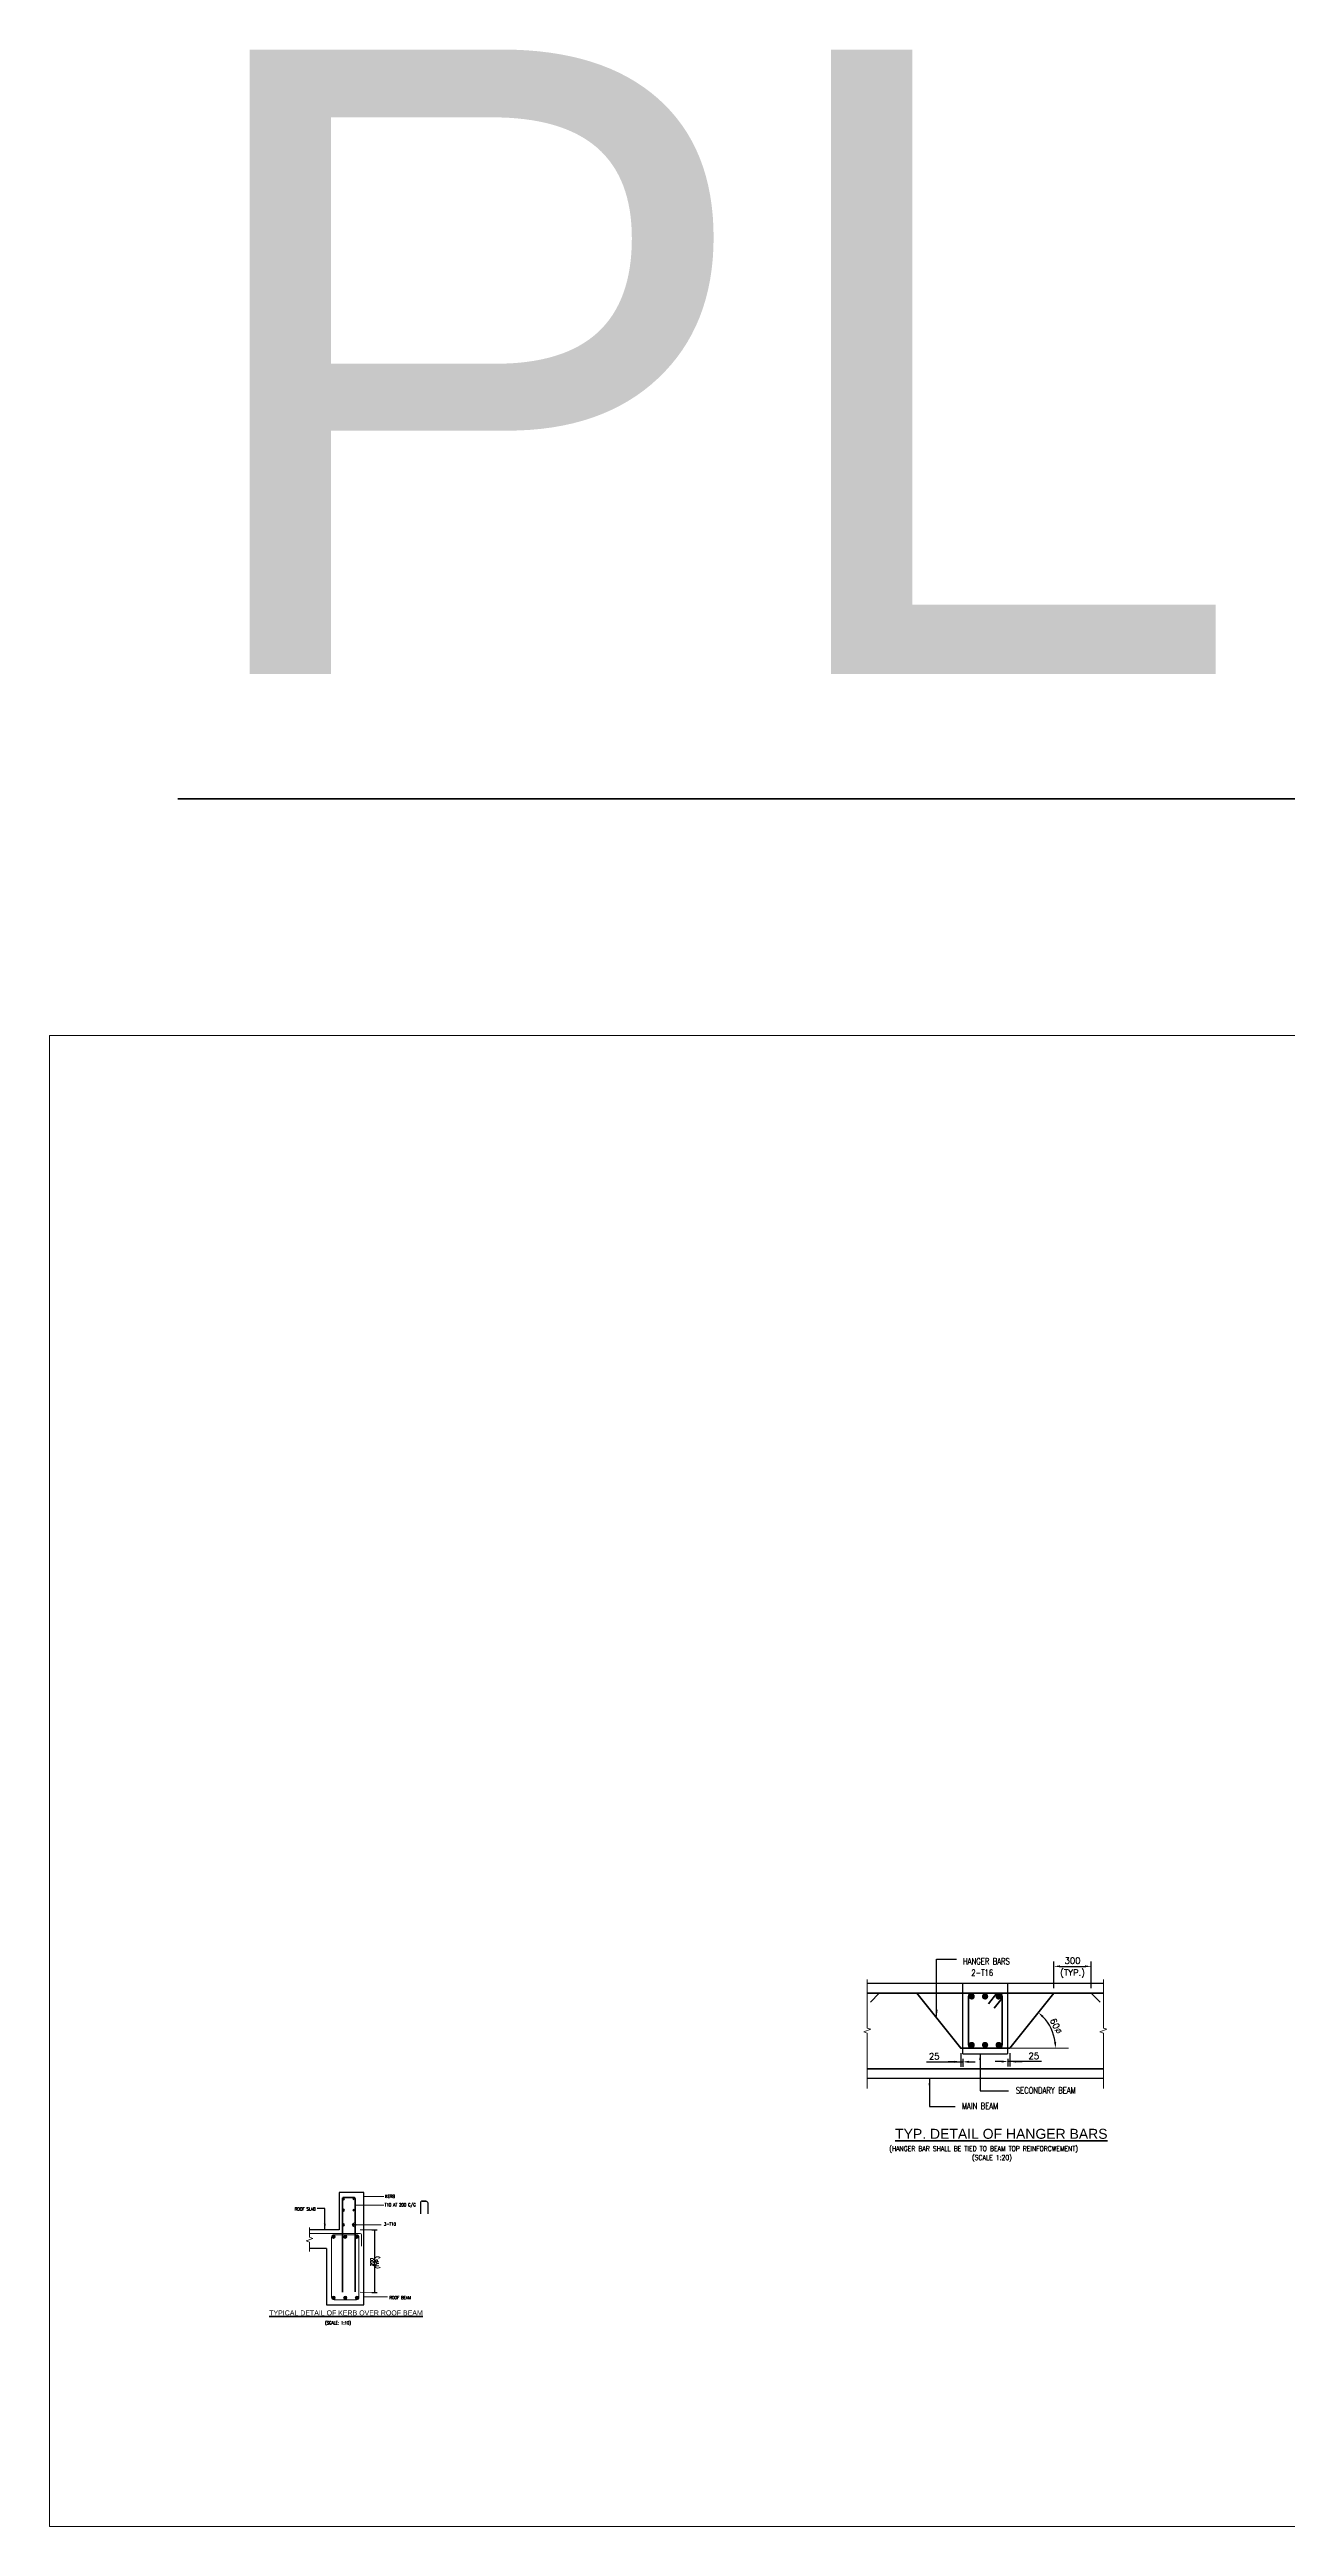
# Model space of a CAD drawing. Header units: millimetres. Extents: x 187381 to 885080, y 3378 to 168095.
# Drawn here: x 406433 to 416348, y 3378 to 23212 of the extents above; entities that cross this region are included whole.
import ezdxf
from ezdxf.enums import TextEntityAlignment as Align
from ezdxf.lldxf.tags import DXFTag

# ---------------------------------------------------------------- set-up
doc = ezdxf.new("R2010")
doc.units = ezdxf.units.MM
doc.header["$LTSCALE"] = 15
doc.linetypes.add('HIDDEN', pattern=[0.375, 0.25, -0.125])
for name, color, linetype in [('3C', 4, 'Continuous'), ('S-ANNO-TEXT-T250', 3, 'Continuous'), ('S-CON2', 1, 'Continuous'), ('SS-ANNO-DIMS', 1, 'Continuous'), ('WALL', 9, 'Continuous')]:
    doc.layers.add(name, color=color, linetype=linetype)
for name, color, linetype, lineweight in [('S-ANNO-TEXT-T400', 4, 'Continuous', 40), ('S-BEAM-CON4', 4, 'Continuous', 40), ('S-COLS-PATT-OVER', 252, 'Continuous', 5), ('S-GRID-DIMS', 9, 'Continuous', 18), ('S-PLAN-CON2', 1, 'Continuous', 20), ('S-SECT-CON2', 1, 'Continuous', 20), ('S-SECT-CON4', 4, 'Continuous', 40), ('S_DIM', 1, 'Continuous', 20), ('S_EXISTING', 11, 'PHANTOM', 5)]:
    doc.layers.add(name, color=color, linetype=linetype, lineweight=lineweight)
doc.styles.add('ARIAL', font='arial.ttf')
doc.styles.add('Romans', font='romans.shx')
tags = doc.linetypes.add('PHANTOM', pattern=[2.5, 1.25, -0.25, 0.25, -0.25, 0.25, -0.25]).pattern_tags.tags
tags[14:15] = [DXFTag(74, 4), DXFTag(75, 0), DXFTag(340, '0'), DXFTag(46, 1.0), DXFTag(50, 0.0), DXFTag(44, 0.0), DXFTag(45, 0.0)]
tags[12:13] = [DXFTag(74, 4), DXFTag(75, 0), DXFTag(340, '0'), DXFTag(46, 1.0), DXFTag(50, 0.0), DXFTag(44, 0.0), DXFTag(45, 0.0)]
tags[10:11] = [DXFTag(74, 4), DXFTag(75, 0), DXFTag(340, '0'), DXFTag(46, 1.0), DXFTag(50, 0.0), DXFTag(44, 0.0), DXFTag(45, 0.0)]
tags[8:9] = [DXFTag(74, 4), DXFTag(75, 0), DXFTag(340, '0'), DXFTag(46, 1.0), DXFTag(50, 0.0), DXFTag(44, 0.0), DXFTag(45, 0.0)]
tags[6:7] = [DXFTag(74, 4), DXFTag(75, 0), DXFTag(340, '0'), DXFTag(46, 1.0), DXFTag(50, 0.0), DXFTag(44, 0.0), DXFTag(45, 0.0)]
tags[4:5] = [DXFTag(74, 4), DXFTag(75, 0), DXFTag(340, '0'), DXFTag(46, 1.0), DXFTag(50, 0.0), DXFTag(44, 0.0), DXFTag(45, 0.0)]
doc.dimstyles.new('Addhar_75', dxfattribs={"dimscale": 75, "dimtxt": 2.5, "dimasz": 3, "dimexe": 3, "dimexo": 3, "dimgap": 1, "dimtad": 1, "dimdec": 0, "dimzin": 1, "dimdsep": 46, "dimtxsty": 'Romans', "dimcen": -3, "dimdle": 1, "dimclrd": 8, "dimclre": 8, "dimclrt": 3, "dimadec": 0, "dimazin": 0, "dimtfac": 1, "dimtdec": 0, "dimtofl": 0, "dimtmove": 0, "dimatfit": 3, "dimfxl": 1, "dimtvp": 2, "dimtolj": 1, "dimtzin": 0, "dimarcsym": 0})
doc.dimstyles.new('MRF_150', dxfattribs={"dimscale": 150, "dimtxt": 3, "dimasz": 3, "dimexe": 1, "dimexo": 1, "dimgap": 1, "dimtad": 1, "dimdec": 0, "dimzin": 1, "dimdsep": 46, "dimtxsty": 'Romans', "dimcen": -3, "dimdle": 1, "dimclrd": 256, "dimclre": 256, "dimclrt": 3, "dimadec": 0, "dimazin": 0, "dimtfac": 1, "dimtdec": 0, "dimtofl": 0, "dimtmove": 0, "dimatfit": 3, "dimfxl": 1, "dimtvp": 2, "dimtolj": 1, "dimtzin": 0, "dimlwd": -1, "dimlwe": -1, "dimarcsym": 0})
doc.dimstyles.new('S-DIMS-100', dxfattribs={"dimscale": 100, "dimtxt": 2.5, "dimasz": 2, "dimexe": 1.5, "dimexo": 1.5, "dimgap": 1, "dimtad": 1, "dimdec": 0, "dimzin": 1, "dimdsep": 46, "dimtxsty": 'Romans', "dimblk": 'OBLIQUE', "dimcen": 2, "dimdle": 1, "dimclrd": 1, "dimclre": 1, "dimclrt": 3, "dimadec": 0, "dimazin": 0, "dimtfac": 1, "dimtdec": 0, "dimtix": 1, "dimtmove": 2, "dimatfit": 3, "dimfxl": 1, "dimtvp": 2, "dimtolj": 1, "dimtzin": 0, "dimarcsym": 0})

# ---------------------------------------------------------------- blocks, each defined once
blk = doc.blocks.new('_Oblique')
at = {"color": 0, "linetype": 'ByBlock', "lineweight": -2}
blk.add_line((-0.5, -0.5), (0.5, 0.5), dxfattribs=at)
blk = doc.blocks.new('*D404')
at = {"layer": 'SS-ANNO-DIMS', "color": 1, "lineweight": -2, "transparency": 16777216}
for p, q in [((414477, 7688), (414477, 7903)), ((414777, 7688), (414777, 7903))]:
    blk.add_line(p, q, dxfattribs=at)
at = {"layer": 'SS-ANNO-DIMS', "lineweight": -2, "transparency": 16777216}
blk.add_line((414527, 7863), (414727, 7863), dxfattribs=at)
at = {"layer": 'SS-ANNO-DIMS', "transparency": 16777216}
for points in [[(414527, 7871), (414527, 7855), (414477, 7863)], [(414727, 7871), (414727, 7855), (414777, 7863)]]:
    blk.add_solid(points, dxfattribs=at)
at = {"layer": 'SS-ANNO-DIMS', "color": 3, "transparency": 16777216, "char_height": 50, "attachment_point": 5, "style": 'Romans'}
for s, insert in [('\\A1;(TYP.)', (414627, 7805)), ('\\A1;300', (414627, 7908))]:
    blk.add_mtext(s, dxfattribs=dict(at, insert=insert))
blk = doc.blocks.new('*D405')
at = {"layer": 'SS-ANNO-DIMS', "color": 1, "lineweight": -2, "transparency": 16777216}
for p, q in [((414124, 7168), (414124, 7061)), ((414108, 7123), (414108, 7061))]:
    blk.add_line(p, q, dxfattribs=at)
at = {"layer": 'SS-ANNO-DIMS', "lineweight": -2, "transparency": 16777216}
for p, q in [((414058, 7101), (414008, 7101)), ((414124, 7101), (414108, 7101)), ((414124, 7101), (414108, 7101)), ((414378, 7101), (414124, 7101)), ((414174, 7101), (414224, 7101))]:
    blk.add_line(p, q, dxfattribs=at)
at = {"layer": 'SS-ANNO-DIMS', "transparency": 16777216}
for points in [[(414058, 7109), (414058, 7092), (414108, 7101)], [(414174, 7109), (414174, 7092), (414124, 7101)]]:
    blk.add_solid(points, dxfattribs=at)
at = {"layer": 'SS-ANNO-DIMS', "color": 3, "transparency": 16777216, "insert": (414317, 7146), "char_height": 50, "attachment_point": 5, "style": 'Romans'}
blk.add_mtext('\\A1;25', dxfattribs=at)
blk = doc.blocks.new('*D406')
at = {"layer": 'SS-ANNO-DIMS', "lineweight": -2, "transparency": 16777216}
blk.add_arc((414124, 7207), 367, 7.8195, 43.5312, dxfattribs=at)
at = {"layer": 'SS-ANNO-DIMS', "transparency": 16777216}
for points in [[(414384, 7453), (414395, 7466), (414353, 7493)], [(414496, 7257), (414479, 7256), (414491, 7207)]]:
    blk.add_solid(points, dxfattribs=at)
at = {"layer": 'SS-ANNO-DIMS', "color": 3, "transparency": 16777216, "insert": (414495, 7385), "char_height": 50, "attachment_point": 5, "rotation": 295.6753, "style": 'Romans'}
blk.add_mtext('\\A1;60%%C', dxfattribs=at)
blk = doc.blocks.new('*D407')
at = {"layer": 'SS-ANNO-DIMS', "color": 1, "lineweight": -2, "transparency": 16777216}
for p, q in [((413732, 7168), (413732, 7058)), ((413748, 7123), (413748, 7058))]:
    blk.add_line(p, q, dxfattribs=at)
at = {"layer": 'SS-ANNO-DIMS', "lineweight": -2, "transparency": 16777216}
for p, q in [((413458, 7098), (413732, 7098)), ((413682, 7098), (413632, 7098)), ((413732, 7098), (413748, 7098)), ((413732, 7098), (413748, 7098)), ((413798, 7098), (413848, 7098))]:
    blk.add_line(p, q, dxfattribs=at)
at = {"layer": 'SS-ANNO-DIMS', "transparency": 16777216}
for points in [[(413682, 7107), (413682, 7090), (413732, 7098)], [(413798, 7107), (413798, 7090), (413748, 7098)]]:
    blk.add_solid(points, dxfattribs=at)
at = {"layer": 'SS-ANNO-DIMS', "color": 3, "transparency": 16777216, "insert": (413519, 7143), "char_height": 50, "attachment_point": 5, "style": 'Romans'}
blk.add_mtext('\\A1;25', dxfattribs=at)
blk = doc.blocks.new('1')
at = {"layer": '3C'}
blk.add_hatch(color=256, dxfattribs=at).paths.add_polyline_path([(0, -13, -1), (0, 13, -1)])
blk.add_circle((0, 0), 13.4, dxfattribs=at)

msp = doc.modelspace()

# ---------------------------------------------------------------- hatches: boundary and pattern name
at = {"layer": 'S_EXISTING', "linetype": 'Continuous'}
for points in [[(408694.7, 5698.1, -1), (408721.5, 5698.1, -1)], [(408788.1, 5698.1, -1), (408815, 5698.1, -1)], [(408908.7, 5698.1, 1), (408881.8, 5698.1, 1)], [(408694.7, 5208.5, 1), (408721.5, 5208.5, 1)], [(408788.1, 5208.5, 1), (408815, 5208.5, 1)], [(408908.7, 5208.5, -1), (408881.8, 5208.5, -1)]]:
    msp.add_hatch(color=256, dxfattribs=at).paths.add_polyline_path(points)

# ---------------------------------------------------------------- linework, layer by layer
at = {"layer": '3C'}
for points in [[(409447.4, 5982.9), (409418.7, 5982.9, 0.4142136), (409403.7, 5967.9), (409403.7, 5881.8)], [(409418.7, 5982.9), (409447.4, 5982.9, -0.4142136), (409462.4, 5967.9), (409462.4, 5881.8)]]:
    msp.add_lwpolyline(points, format="xyb", dxfattribs=at)
at = {"layer": 'S-ANNO-TEXT-T250'}
for p, q in [((409015.6, 5753.3), (409056.7, 5753.3)), ((409015.6, 5250.7), (409056.7, 5250.7))]:
    msp.add_line(p, q, dxfattribs=at)
for points in [[(409032.1, 5729.3), (409040.1, 5729.3), (409036.1, 5753.3)], [(409032.1, 5274.7), (409040.1, 5274.7), (409036.1, 5250.7)]]:
    msp.add_solid(points, dxfattribs=at)
at = {"layer": 'S-BEAM-CON4'}
for p, q in [((412982.9, 7647.9), (414873.9, 7647.9)), ((413793, 7234.5), (413793, 7620.9)), ((414036, 7647.9), (413820, 7647.9)), ((414021.7, 7647.9), (413954.8, 7563.8)), ((414063, 7609.3), (413998.6, 7528.5)), ((414063, 7234.5), (414063, 7620.9)), ((413820, 7207.5), (414036, 7207.5)), ((412982.9, 7042.5), (414873.9, 7042.5))]:
    msp.add_line(p, q, dxfattribs=at)
for points in [[(414124.7, 7207.5), (413731.5, 7207.5), (413379.3, 7647.9), (413079.3, 7647.9), (413008.6, 7577.2)], [(413731.3, 7207.5), (414124.5, 7207.5), (414476.6, 7647.9), (414776.6, 7647.9), (414847.4, 7577.2)]]:
    msp.add_lwpolyline(points, dxfattribs=at)
for points in [[(408835.5, 6013.3), (408788.6, 6013.3, 0.4142136), (408778.6, 6003.3), (408778.6, 5253.3)], [(408800.4, 6013.3), (408870.4, 6013.3, -0.4142136), (408880.4, 6003.3), (408880.4, 5256.3)]]:
    msp.add_lwpolyline(points, format="xyb", dxfattribs=at)
for centre, start, end in [((413820, 7620.9), 90, 180), ((414036, 7620.9), 0, 90), ((413820, 7234.5), 180, 270), ((414036, 7234.5), 270, 0)]:
    msp.add_arc(centre, 27, start, end, dxfattribs=at)
at = {"layer": 'S-COLS-PATT-OVER'}
for p, q in [((409015.6, 5753.3), (408921.7, 5753.3)), ((408921.7, 5723.3), (408515.6, 5723.3)), ((408931.7, 5713.3), (408931.7, 5623.3)), ((409015.6, 5250.7), (408921.7, 5253.3))]:
    msp.add_line(p, q, dxfattribs=at)
msp.add_lwpolyline([(408711.7, 5713.3), (408891.7, 5713.3, -0.4142136), (408911.7, 5693.3), (408911.7, 5213.3, -0.4142136), (408891.7, 5193.3), (408711.7, 5193.3, -0.4142136), (408691.7, 5213.3), (408691.7, 5693.3, -0.4142136)], format="xyb", close=True, dxfattribs=at)
msp.add_arc((408921.7, 5713.3), 10, 0, 90, dxfattribs=at)
at = {"layer": 'S-CON2', "color": 1}
for p, q in [((412982.9, 7727.9), (414873.9, 7727.9)), ((412982.9, 6967.2), (414873.9, 6967.2))]:
    msp.add_line(p, q, dxfattribs=at)
at = {"layer": 'S-CON2'}
for p, q in [((408651.7, 5753.3), (408515.6, 5753.3)), ((408651.7, 5603.3), (408515.6, 5603.3))]:
    msp.add_line(p, q, dxfattribs=at)
for points in [[(408951.7, 5753.3), (408951.7, 6053.3), (408751.7, 6053.3), (408751.7, 5753.3)], [(408751.7, 5753.3), (408651.7, 5753.3)], [(408651.7, 5603.3), (408651.7, 5153.3), (408951.7, 5153.3), (408951.7, 5753.3)]]:
    msp.add_lwpolyline(points, dxfattribs=at)
at = {"layer": 'S-CON2', "flags": 128}
msp.add_lwpolyline([(409036.1, 5753.3), (409036.1, 5250.7)], dxfattribs=at)
at = {"layer": 'S-GRID-DIMS'}
msp.add_line((414122.5, 7206.9), (414594.7, 7206.9), dxfattribs=at)
at = {"layer": 'S-PLAN-CON2'}
msp.add_lwpolyline([(406433.2, 15316.3), (433303.6, 15316.3), (433303.6, 3377.9), (406433.2, 3377.9)], close=True, dxfattribs=at)
at = {"layer": 'S-SECT-CON2', "linetype": 'Continuous'}
for points in [[(412982.9, 7758.6), (412982.9, 7368.8), (413010.3, 7358.8), (412955.4, 7338.8), (412982.9, 7328.8), (412982.9, 6883.9)], [(414873.9, 7758.6), (414873.9, 7368.8), (414901.4, 7358.8), (414846.5, 7338.8), (414873.9, 7328.8), (414873.9, 6883.9)], [(408515.6, 5770.8), (408515.6, 5694.5), (408543.1, 5684.5), (408488.2, 5664.5), (408515.6, 5654.5), (408515.6, 5579.1)]]:
    msp.add_lwpolyline(points, dxfattribs=at)
at = {"layer": 'S-SECT-CON4', "const_width": 25}
for points in [[(413806.7, 7622.1, 1), (413831.7, 7622.1, 1)], [(413913.7, 7622.1, 1), (413938.7, 7622.1, 1)], [(414022.4, 7622.1, 1), (414047.4, 7622.1, 1)], [(413806.7, 7233.4, -1), (413831.7, 7233.4, -1)], [(413913.7, 7233.4, -1), (413938.7, 7233.4, -1)], [(414022.4, 7233.4, -1), (414047.4, 7233.4, -1)]]:
    msp.add_lwpolyline(points, format="xyb", close=True, dxfattribs=at)
at = {"layer": 'S_EXISTING', "linetype": 'Continuous'}
for centre in [(408708.1, 5698.1), (408801.5, 5698.1), (408895.3, 5698.1), (408708.1, 5208.5), (408801.5, 5208.5), (408895.3, 5208.5)]:
    msp.add_circle(centre, 13.4, dxfattribs=at)
at = {"layer": 'WALL', "color": 5, "linetype": 'HIDDEN'}
for p, q in [((413748, 7162.5), (413748, 7727.9)), ((414108, 7162.5), (414108, 7727.9)), ((413748, 7162.5), (414108, 7162.5))]:
    msp.add_line(p, q, dxfattribs=at)

# ---------------------------------------------------------------- block references
at = {"layer": '3C', "yscale": 0.5925925925925926, "zscale": 0.5925925925925926, "rotation": 180}
for p, xscale in [((408786.5, 6001.2), -0.5925925925925926), ((408872.9, 6001.2), 0.5925925925925926), ((408786.5, 5911.2), -0.5925925925925926), ((408786.5, 5793), -0.5925925925925926), ((408872.9, 5911.2), 0.5925925925925926), ((408872.9, 5793), 0.5925925925925926)]:
    msp.add_blockref('1', p, dxfattribs=dict(at, xscale=xscale))

# ---------------------------------------------------------------- texts
at = {"layer": 'S-ANNO-TEXT-T250', "style": 'Romans', "width": 0.8}
for s, p in [('HANGER BARS ', (413951.1, 7903.4)), ('2-T16', (413903.5, 7811.5)), ('MAIN BEAM', (413885.8, 6744.6)), ('SECONDARY BEAM', (414412.7, 6869.3))]:
    msp.add_text(s, height=50, dxfattribs=at).set_placement(p, align=Align.MIDDLE_CENTER)
for s, height, p in [('(HANGER BAR SHALL BE TIED TO BEAM TOP REINFORCWEMENT)', 40, (413159, 6383.5)), ('(SCALE 1:20)', 40, (413821.9, 6312.1)), ('T10 AT 200 C/C', 25, (409116.6, 5941.1)), ('KERB', 25, (409120.8, 6008.5)), ('ROOF SLAB', 25, (408397.2, 5908, -1)), ('3-T10', 25, (409111.1, 5786.5)), ('ROOF BEAM', 25, (409155.1, 5198.1, -1)), ('(SCALE: 1:10)', 25, (408639, 4996.3))]:
    msp.add_text(s, height=height, dxfattribs=at).set_placement(p)
at = {"layer": 'S-ANNO-TEXT-T250', "char_height": 25, "width": 2634.657, "attachment_point": 1, "rotation": 90, "style": 'Romans'}
for s, insert in [('\\A1;200', (409002.9, 5462.7)), ('\\A1;(TYP.)', (409047, 5442.2))]:
    msp.add_mtext(s, dxfattribs=dict(at, insert=insert))
at = {"layer": 'S-ANNO-TEXT-T400', "style": 'ARIAL'}
for s, height, p in [('%%UPLINTH', 5000, (419880.3, 20711.6)), ('%%UTYP. DETAIL OF HANGER BARS', 80, (414056.4, 6522))]:
    msp.add_text(s, height=height, dxfattribs=at).set_placement(p, align=Align.MIDDLE_CENTER)
msp.add_text('%%UTYPICAL DETAIL OF KERB OVER ROOF BEAM', height=40, dxfattribs=at).set_placement((408193, 5068))

# ---------------------------------------------------------------- dimensions: what is measured, and where the dimension line sits
at = {"layer": 'SS-ANNO-DIMS'}
dim = msp.add_linear_dim(base=(414776.6, 7862.8), p1=(414476.6, 7647.9), p2=(414776.6, 7647.9), text='300\\X(TYP.)', dimstyle='Addhar_75', override={"dimscale": 20, "dimasz": 2.5, "dimexe": 2, "dimexo": 2, "dimrnd": 1, "dimclrd": 256, "dimclre": 1, "dimtofl": 1, "dimtmove": 1}, dxfattribs=at)
dim.commit()
dim.dimension.update_dxf_attribs({"geometry": '*D404', "text_midpoint": (414626.6, 7862.8)})
dim = msp.add_angular_dim_2l(base=(414474.4, 7314.9), line1=((414124.5, 7207.5), (414476.6, 7647.9)), line2=((414122.5, 7206.9), (414594.7, 7206.9)), text='60%%C', dimstyle='Addhar_75', override={"dimscale": 20, "dimasz": 2.5, "dimexe": 2, "dimexo": 2, "dimrnd": 1, "dimclrd": 256, "dimclre": 1, "dimtofl": 1, "dimtmove": 1}, dxfattribs=at)
dim.commit()
dim.dimension.update_dxf_attribs({"geometry": '*D406', "text_midpoint": (414495, 7385.3)})
dim = msp.add_linear_dim(base=(413748, 7098.3), p1=(413731.5, 7207.5), p2=(413748, 7162.5), text='25', dimstyle='Addhar_75', override={"dimscale": 20, "dimasz": 2.5, "dimexe": 2, "dimexo": 2, "dimrnd": 1, "dimclrd": 256, "dimclre": 1, "dimtofl": 1, "dimtmove": 1}, dxfattribs=at)
dim.commit()
dim.dimension.update_dxf_attribs({"geometry": '*D407', "text_midpoint": (413518.9, 7121.8), "dimtype": 160})
dim = msp.add_linear_dim(base=(414108, 7100.6), p1=(414124.5, 7207.5), p2=(414108, 7162.5), angle=180, text='25', dimstyle='Addhar_75', override={"dimscale": 20, "dimasz": 2.5, "dimexe": 2, "dimexo": 2, "dimrnd": 1, "dimclrd": 256, "dimclre": 1, "dimtofl": 1, "dimtmove": 1}, dxfattribs=at)
dim.commit()
dim.dimension.update_dxf_attribs({"geometry": '*D405', "text_midpoint": (414317.4, 7118.8), "dimtype": 160})

# ---------------------------------------------------------------- leaders
at = {"layer": 'S-GRID-DIMS'}
for points in [[(413538.4, 7465), (413538.4, 7920), (413696.4, 7920)], [(413886.5, 7162.5), (413886.5, 6865), (414114, 6865)], [(413481.1, 6959.5), (413481.1, 6740.2), (413687.2, 6740.2)]]:
    msp.add_leader(points, dimstyle='S-DIMS-100', override={"dimscale": 20, "dimasz": 2.5, "dimtmove": 1}, dxfattribs=at)
at = {"layer": 'S_DIM'}
for points, override in [([(408880.4, 5949.9), (409110.4, 5949.9)], {"dimscale": 10}), ([(408951.2, 6020.3), (409111, 6020.3)], {"dimscale": 10}), ([(408872.9, 5793), (409089.9, 5793)], {"dimscale": 10, "dimldrblk": 'DotBlank'}), ([(408951.2, 5216.2), (409139.9, 5216.2)], {"dimscale": 10})]:
    msp.add_leader(points, dimstyle='MRF_150', override=override, dxfattribs=at)
at = {"layer": 'SS-ANNO-DIMS'}
msp.add_leader([(408637.9, 5753.3, -1), (408637.9, 5923.6, -1), (408577.3, 5923.6, -1)], dimstyle='Addhar_75', override={"dimscale": 20, "dimasz": 2.5, "dimexe": 2, "dimexo": 2, "dimrnd": 1, "dimclrd": 256, "dimclre": 1, "dimtofl": 1, "dimtmove": 1}, dxfattribs=at)

doc.saveas('drawing.dxf')
